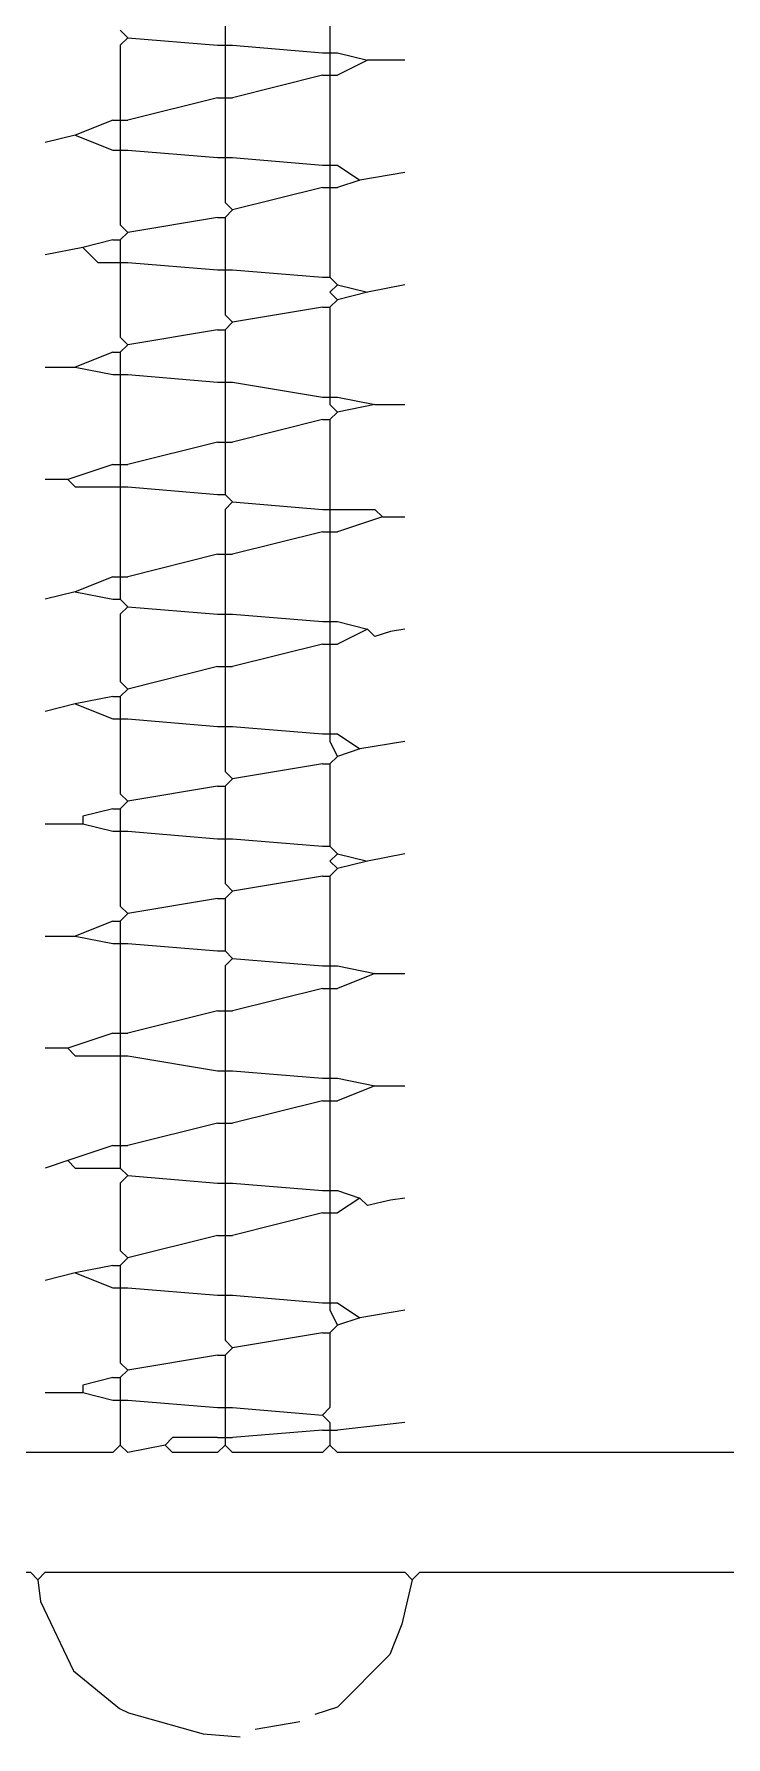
# Model space of a CAD drawing. Extents: x 49 to 882, y -9 to 1184.
# Drawn here: x 216.28 to 225.41, y 35.47 to 57.96 of the extents above; entities that cross this region are included whole.
import ezdxf

# ---------------------------------------------------------------- set-up
doc = ezdxf.new("R2010")
doc.units = 0
doc.layers.add('Hrdware', color=7, linetype='CONTINUOUS')

msp = doc.modelspace()

# ---------------------------------------------------------------- linework, layer by layer
at = {"layer": 'Hrdware', "linetype": 'CONTINUOUS'}
for p, q in [((220.181335, 58.79931, -1), (220.181335, 57.810673, -1)), ((218.797245, 58.502719, -1), (218.797245, 57.909537, -1)), ((217.413155, 58.008401, -1), (217.512018, 57.909537, -1)), ((217.512018, 57.909537, -1), (218.698381, 57.810673, -1)), ((218.698381, 57.810673, -1), (218.797245, 57.810673, -1)), ((218.797245, 57.909537, -1), (218.797245, 57.810673, -1)), ((218.797245, 57.810673, -1), (218.896109, 57.810673, -1)), ((218.797245, 57.810673, -1), (218.797245, 57.71181, -1)), ((218.896109, 57.810673, -1), (220.082472, 57.71181, -1)), ((220.181335, 57.810673, -1), (220.181335, 57.71181, -1)), ((218.797245, 57.71181, -1), (218.797245, 57.217492, -1)), ((220.082472, 57.71181, -1), (220.181335, 57.71181, -1)), ((220.181335, 57.71181, -1), (220.280199, 57.71181, -1)), ((220.181335, 57.71181, -1), (220.181335, 57.612946, -1)), ((220.181335, 57.612946, -1), (220.181335, 57.514083, -1)), ((220.280199, 57.71181, -1), (220.675653, 57.612946, -1)), ((220.675653, 57.612946, -1), (220.280199, 57.415219, -1)), ((221.169971, 57.612946, -1), (220.675653, 57.612946, -1)), ((220.082472, 57.415219, -1), (218.896109, 57.118628, -1)), ((220.082472, 57.415219, -1), (220.181335, 57.415219, -1)), ((220.181335, 57.514083, -1), (220.181335, 57.415219, -1)), ((220.181335, 57.415219, -1), (220.280199, 57.415219, -1)), ((220.181335, 57.415219, -1), (220.181335, 57.316355, -1)), ((218.797245, 57.217492, -1), (218.797245, 57.118628, -1)), ((220.181335, 57.316355, -1), (220.181335, 56.327719, -1)), ((217.413155, 56.920901, -1), (217.413155, 56.822037, -1)), ((218.698381, 57.118628, -1), (217.512018, 56.822037, -1)), ((218.698381, 57.118628, -1), (218.797245, 57.118628, -1)), ((218.797245, 57.118628, -1), (218.896109, 57.118628, -1)), ((218.797245, 57.118628, -1), (218.797245, 57.019764, -1)), ((218.797245, 57.019764, -1), (218.797245, 56.426583, -1)), ((217.314291, 56.822037, -1), (216.819973, 56.62431, -1)), ((217.314291, 56.822037, -1), (217.413155, 56.822037, -1)), ((217.413155, 56.822037, -1), (217.512018, 56.822037, -1)), ((217.413155, 56.822037, -1), (217.413155, 56.723173, -1)), ((217.413155, 56.723173, -1), (217.413155, 56.525446, -1)), ((216.819973, 56.62431, -1), (216.424519, 56.525446, -1)), ((216.819973, 56.62431, -1), (217.314291, 56.426583, -1)), ((217.413155, 56.525446, -1), (217.413155, 56.426583, -1)), ((217.314291, 56.426583, -1), (217.413155, 56.426583, -1)), ((217.413155, 56.426583, -1), (217.512018, 56.426583, -1)), ((217.413155, 56.426583, -1), (217.413155, 56.327719, -1)), ((217.512018, 56.426583, -1), (218.698381, 56.327719, -1)), ((218.698381, 56.327719, -1), (218.797245, 56.327719, -1)), ((218.797245, 56.426583, -1), (218.797245, 56.327719, -1)), ((218.797245, 56.327719, -1), (218.896109, 56.327719, -1)), ((218.797245, 56.327719, -1), (218.797245, 56.228855, -1)), ((218.896109, 56.327719, -1), (220.082472, 56.228855, -1)), ((220.082472, 56.228855, -1), (220.181335, 56.228855, -1)), ((220.181335, 56.327719, -1), (220.181335, 56.228855, -1)), ((220.181335, 56.228855, -1), (220.280199, 56.228855, -1)), ((220.181335, 56.228855, -1), (220.181335, 56.129992, -1)), ((220.280199, 56.228855, -1), (220.57679, 56.031128, -1)), ((220.181335, 56.129992, -1), (220.181335, 56.031128, -1)), ((220.181335, 56.031128, -1), (220.181335, 55.932264, -1)), ((220.57679, 56.031128, -1), (220.280199, 55.932264, -1)), ((221.169971, 56.129992, -1), (220.57679, 56.031128, -1)), ((220.082472, 55.932264, -1), (218.896109, 55.635673, -1)), ((220.082472, 55.932264, -1), (220.181335, 55.932264, -1)), ((220.181335, 55.932264, -1), (220.280199, 55.932264, -1)), ((220.181335, 55.932264, -1), (220.181335, 55.833401, -1)), ((220.181335, 55.833401, -1), (220.181335, 54.844764, -1)), ((218.896109, 55.635673, -1), (218.797245, 55.53681, -1)), ((217.512018, 55.339083, -1), (217.413155, 55.240219, -1)), ((218.698381, 55.53681, -1), (217.512018, 55.339083, -1)), ((218.698381, 55.53681, -1), (218.797245, 55.53681, -1)), ((218.797245, 55.53681, -1), (218.797245, 55.437946, -1)), ((218.797245, 55.437946, -1), (218.797245, 54.943628, -1)), ((216.918837, 55.141355, -1), (216.424519, 55.042492, -1)), ((217.314291, 55.240219, -1), (216.918837, 55.141355, -1)), ((217.314291, 55.240219, -1), (217.413155, 55.240219, -1)), ((217.413155, 55.240219, -1), (217.413155, 55.141355, -1)), ((217.413155, 55.141355, -1), (217.413155, 55.042492, -1)), ((217.314291, 54.943628, -1), (217.413155, 54.943628, -1)), ((217.413155, 55.042492, -1), (217.413155, 54.943628, -1)), ((217.413155, 54.943628, -1), (217.512018, 54.943628, -1)), ((217.413155, 54.943628, -1), (217.413155, 54.844764, -1)), ((217.512018, 54.943628, -1), (218.698381, 54.844764, -1)), ((218.797245, 54.943628, -1), (218.797245, 54.844764, -1)), ((218.698381, 54.844764, -1), (218.797245, 54.844764, -1)), ((218.797245, 54.844764, -1), (218.896109, 54.844764, -1)), ((218.797245, 54.844764, -1), (218.797245, 54.745901, -1)), ((218.896109, 54.844764, -1), (220.082472, 54.745901, -1)), ((220.082472, 54.745901, -1), (220.181335, 54.745901, -1)), ((220.181335, 54.844764, -1), (220.181335, 54.745901, -1)), ((220.181335, 54.745901, -1), (220.280199, 54.647037, -1)), ((220.280199, 54.44931, -1), (220.181335, 54.350446, -1)), ((220.280199, 54.647037, -1), (220.675653, 54.548173, -1)), ((220.675653, 54.548173, -1), (220.280199, 54.44931, -1)), ((221.169971, 54.647037, -1), (220.675653, 54.548173, -1)), ((220.082472, 54.350446, -1), (218.896109, 54.152719, -1)), ((220.082472, 54.350446, -1), (220.181335, 54.350446, -1)), ((220.181335, 54.350446, -1), (220.181335, 54.251583, -1)), ((220.181335, 54.251583, -1), (220.181335, 53.262946, -1)), ((218.698381, 54.053855, -1), (217.512018, 53.856128, -1)), ((218.698381, 54.053855, -1), (218.797245, 54.053855, -1)), ((218.896109, 54.152719, -1), (218.797245, 54.053855, -1)), ((218.797245, 54.053855, -1), (218.797245, 53.954992, -1)), ((217.314291, 53.757264, -1), (216.819973, 53.559537, -1)), ((217.314291, 53.757264, -1), (217.413155, 53.757264, -1)), ((217.512018, 53.856128, -1), (217.413155, 53.757264, -1)), ((217.413155, 53.757264, -1), (217.413155, 53.658401, -1)), ((218.797245, 53.954992, -1), (218.797245, 53.460673, -1)), ((216.424519, 53.559537, -1), (216.819973, 53.559537, -1)), ((216.819973, 53.559537, -1), (217.314291, 53.460673, -1)), ((217.413155, 53.658401, -1), (217.413155, 53.559537, -1)), ((217.413155, 53.559537, -1), (217.413155, 53.460673, -1)), ((217.314291, 53.460673, -1), (217.413155, 53.460673, -1)), ((217.413155, 53.460673, -1), (217.512018, 53.460673, -1)), ((217.413155, 53.460673, -1), (217.413155, 53.36181, -1)), ((217.413155, 53.36181, -1), (217.413155, 52.373173, -1)), ((217.512018, 53.460673, -1), (218.698381, 53.36181, -1)), ((218.698381, 53.36181, -1), (218.797245, 53.36181, -1)), ((218.797245, 53.460673, -1), (218.797245, 53.36181, -1)), ((218.797245, 53.36181, -1), (218.896109, 53.36181, -1)), ((218.797245, 53.36181, -1), (218.797245, 53.262946, -1)), ((218.896109, 53.36181, -1), (220.082472, 53.164083, -1)), ((218.797245, 53.262946, -1), (218.797245, 52.669764, -1)), ((220.082472, 53.164083, -1), (220.181335, 53.164083, -1)), ((220.181335, 53.262946, -1), (220.181335, 53.164083, -1)), ((220.181335, 53.164083, -1), (220.280199, 53.164083, -1)), ((220.181335, 53.164083, -1), (220.181335, 53.065219, -1)), ((220.280199, 53.164083, -1), (220.774517, 53.065219, -1)), ((220.082472, 52.867492, -1), (218.896109, 52.570901, -1)), ((220.082472, 52.867492, -1), (220.181335, 52.867492, -1)), ((220.181335, 53.065219, -1), (220.280199, 52.966355, -1)), ((220.280199, 52.966355, -1), (220.181335, 52.867492, -1)), ((220.181335, 52.867492, -1), (220.181335, 52.768628, -1)), ((220.774517, 53.065219, -1), (220.280199, 52.966355, -1)), ((220.774517, 53.065219, -1), (221.169971, 53.065219, -1)), ((218.797245, 52.669764, -1), (218.797245, 52.570901, -1)), ((220.181335, 52.768628, -1), (220.181335, 51.779992, -1)), ((218.698381, 52.570901, -1), (217.512018, 52.27431, -1)), ((218.698381, 52.570901, -1), (218.797245, 52.570901, -1)), ((218.797245, 52.570901, -1), (218.896109, 52.570901, -1)), ((218.797245, 52.570901, -1), (218.797245, 52.472037, -1)), ((218.797245, 52.472037, -1), (218.797245, 51.977719, -1)), ((217.314291, 52.27431, -1), (216.72111, 52.076583, -1)), ((217.314291, 52.27431, -1), (217.413155, 52.27431, -1)), ((217.413155, 52.373173, -1), (217.413155, 52.27431, -1)), ((217.413155, 52.27431, -1), (217.512018, 52.27431, -1)), ((217.413155, 52.27431, -1), (217.413155, 52.175446, -1)), ((216.72111, 52.076583, -1), (216.424519, 52.076583, -1)), ((217.314291, 51.977719, -1), (217.413155, 51.977719, -1)), ((217.413155, 52.175446, -1), (217.413155, 52.076583, -1)), ((217.413155, 52.076583, -1), (217.413155, 51.977719, -1)), ((217.413155, 51.977719, -1), (217.512018, 51.977719, -1)), ((217.413155, 51.977719, -1), (217.413155, 51.878855, -1)), ((217.512018, 51.977719, -1), (218.698381, 51.878855, -1)), ((218.797245, 51.977719, -1), (218.797245, 51.878855, -1)), ((217.413155, 51.878855, -1), (217.413155, 50.890219, -1)), ((218.698381, 51.878855, -1), (218.797245, 51.878855, -1)), ((218.797245, 51.878855, -1), (218.896109, 51.779992, -1)), ((218.896109, 51.779992, -1), (220.082472, 51.681128, -1)), ((220.181335, 51.779992, -1), (220.181335, 51.681128, -1)), ((220.082472, 51.681128, -1), (220.181335, 51.681128, -1)), ((220.181335, 51.681128, -1), (220.280199, 51.681128, -1)), ((220.181335, 51.681128, -1), (220.181335, 51.582264, -1)), ((220.181335, 51.582264, -1), (220.181335, 51.483401, -1)), ((220.87338, 51.582264, -1), (220.280199, 51.384537, -1)), ((220.87338, 51.582264, -1), (221.169971, 51.582264, -1)), ((220.082472, 51.384537, -1), (218.896109, 51.087946, -1)), ((220.082472, 51.384537, -1), (220.181335, 51.384537, -1)), ((220.181335, 51.483401, -1), (220.181335, 51.384537, -1)), ((220.181335, 51.384537, -1), (220.280199, 51.384537, -1)), ((220.181335, 51.384537, -1), (220.181335, 51.285673, -1)), ((220.181335, 51.285673, -1), (220.181335, 50.297037, -1)), ((218.698381, 51.087946, -1), (217.512018, 50.791355, -1)), ((218.698381, 51.087946, -1), (218.797245, 51.087946, -1)), ((218.797245, 51.18681, -1), (218.797245, 51.087946, -1)), ((218.797245, 51.087946, -1), (218.896109, 51.087946, -1)), ((218.797245, 51.087946, -1), (218.797245, 50.989083, -1)), ((217.413155, 50.890219, -1), (217.413155, 50.791355, -1)), ((218.797245, 50.989083, -1), (218.797245, 50.395901, -1)), ((217.314291, 50.791355, -1), (216.819973, 50.593628, -1)), ((217.314291, 50.791355, -1), (217.413155, 50.791355, -1)), ((217.413155, 50.791355, -1), (217.512018, 50.791355, -1)), ((217.413155, 50.791355, -1), (217.413155, 50.692492, -1)), ((217.413155, 50.692492, -1), (217.413155, 50.593628, -1)), ((216.819973, 50.593628, -1), (216.424519, 50.494764, -1)), ((216.819973, 50.593628, -1), (217.314291, 50.494764, -1)), ((217.314291, 50.494764, -1), (217.413155, 50.494764, -1)), ((217.413155, 50.593628, -1), (217.413155, 50.494764, -1)), ((217.413155, 50.494764, -1), (217.512018, 50.395901, -1)), ((217.512018, 50.395901, -1), (218.698381, 50.297037, -1)), ((218.797245, 50.395901, -1), (218.797245, 50.297037, -1)), ((218.698381, 50.297037, -1), (218.797245, 50.297037, -1)), ((218.797245, 50.297037, -1), (218.896109, 50.297037, -1)), ((218.797245, 50.297037, -1), (218.797245, 50.198173, -1)), ((218.797245, 50.198173, -1), (218.797245, 49.703855, -1)), ((218.896109, 50.297037, -1), (220.082472, 50.198173, -1)), ((220.082472, 50.198173, -1), (220.181335, 50.198173, -1)), ((220.181335, 50.297037, -1), (220.181335, 50.198173, -1)), ((220.181335, 50.198173, -1), (220.280199, 50.198173, -1)), ((220.181335, 50.198173, -1), (220.181335, 50.09931, -1)), ((220.280199, 50.198173, -1), (220.675653, 50.09931, -1)), ((220.181335, 50.09931, -1), (220.181335, 50.000446, -1)), ((220.181335, 50.000446, -1), (220.181335, 49.901583, -1)), ((220.675653, 50.09931, -1), (220.280199, 49.901583, -1)), ((220.082472, 49.901583, -1), (218.896109, 49.604992, -1)), ((220.082472, 49.901583, -1), (220.181335, 49.901583, -1)), ((220.181335, 49.901583, -1), (220.280199, 49.901583, -1)), ((220.181335, 49.901583, -1), (220.181335, 49.802719, -1)), ((220.181335, 49.802719, -1), (220.181335, 48.814083, -1)), ((218.698381, 49.604992, -1), (217.512018, 49.308401, -1)), ((218.698381, 49.604992, -1), (218.797245, 49.604992, -1)), ((218.797245, 49.703855, -1), (218.797245, 49.604992, -1)), ((218.797245, 49.604992, -1), (218.896109, 49.604992, -1)), ((218.797245, 49.604992, -1), (218.797245, 49.506128, -1)), ((218.797245, 49.506128, -1), (218.797245, 48.912946, -1)), ((217.512018, 49.308401, -1), (217.413155, 49.209537, -1)), ((216.819973, 49.110673, -1), (216.424519, 49.01181, -1)), ((217.314291, 49.209537, -1), (216.819973, 49.110673, -1)), ((216.819973, 49.110673, -1), (217.314291, 48.912946, -1)), ((217.314291, 49.209537, -1), (217.413155, 49.209537, -1)), ((217.413155, 49.209537, -1), (217.413155, 49.110673, -1)), ((217.413155, 49.110673, -1), (217.413155, 49.01181, -1)), ((217.314291, 48.912946, -1), (217.413155, 48.912946, -1)), ((217.413155, 49.01181, -1), (217.413155, 48.912946, -1)), ((217.413155, 48.912946, -1), (217.512018, 48.912946, -1)), ((217.413155, 48.912946, -1), (217.413155, 48.814083, -1)), ((217.512018, 48.912946, -1), (218.698381, 48.814083, -1)), ((218.698381, 48.814083, -1), (218.797245, 48.814083, -1)), ((218.797245, 48.912946, -1), (218.797245, 48.814083, -1)), ((218.797245, 48.814083, -1), (218.896109, 48.814083, -1)), ((218.797245, 48.814083, -1), (218.797245, 48.715219, -1)), ((218.896109, 48.814083, -1), (220.082472, 48.715219, -1)), ((220.181335, 48.814083, -1), (220.181335, 48.715219, -1)), ((220.082472, 48.715219, -1), (220.181335, 48.715219, -1)), ((220.181335, 48.715219, -1), (220.280199, 48.715219, -1)), ((220.181335, 48.715219, -1), (220.181335, 48.616355, -1)), ((220.181335, 48.616355, -1), (220.280199, 48.418628, -1)), ((220.280199, 48.715219, -1), (220.57679, 48.517492, -1)), ((221.169971, 48.616355, -1), (220.57679, 48.517492, -1)), ((220.280199, 48.418628, -1), (220.181335, 48.319764, -1)), ((220.57679, 48.517492, -1), (220.280199, 48.418628, -1)), ((220.082472, 48.319764, -1), (218.896109, 48.122037, -1)), ((220.082472, 48.319764, -1), (220.181335, 48.319764, -1)), ((220.181335, 48.319764, -1), (220.181335, 48.220901, -1)), ((220.181335, 48.220901, -1), (220.181335, 47.331128, -1)), ((218.698381, 48.023173, -1), (217.512018, 47.825446, -1)), ((218.698381, 48.023173, -1), (218.797245, 48.023173, -1)), ((218.896109, 48.122037, -1), (218.797245, 48.023173, -1)), ((218.797245, 48.023173, -1), (218.797245, 47.92431, -1)), ((218.797245, 47.92431, -1), (218.797245, 47.429992, -1)), ((217.314291, 47.726583, -1), (216.918837, 47.627719, -1)), ((217.314291, 47.726583, -1), (217.413155, 47.726583, -1)), ((217.512018, 47.825446, -1), (217.413155, 47.726583, -1)), ((217.413155, 47.726583, -1), (217.413155, 47.627719, -1)), ((216.424519, 47.528855, -1), (216.819973, 47.528855, -1)), ((216.819973, 47.528855, -1), (216.918837, 47.528855, -1)), ((216.918837, 47.627719, -1), (216.918837, 47.528855, -1)), ((216.918837, 47.528855, -1), (217.314291, 47.429992, -1)), ((217.413155, 47.627719, -1), (217.413155, 47.528855, -1)), ((217.413155, 47.528855, -1), (217.413155, 47.429992, -1)), ((217.314291, 47.429992, -1), (217.413155, 47.429992, -1)), ((217.413155, 47.429992, -1), (217.512018, 47.429992, -1)), ((217.413155, 47.429992, -1), (217.413155, 47.331128, -1)), ((217.512018, 47.429992, -1), (218.698381, 47.331128, -1)), ((218.698381, 47.331128, -1), (218.797245, 47.331128, -1)), ((218.797245, 47.429992, -1), (218.797245, 47.331128, -1)), ((218.797245, 47.331128, -1), (218.896109, 47.331128, -1)), ((218.797245, 47.331128, -1), (218.797245, 47.232264, -1)), ((218.896109, 47.331128, -1), (220.082472, 47.232264, -1)), ((220.082472, 47.232264, -1), (220.181335, 47.232264, -1)), ((220.181335, 47.331128, -1), (220.181335, 47.232264, -1)), ((220.181335, 47.232264, -1), (220.280199, 47.133401, -1)), ((220.280199, 47.133401, -1), (220.675653, 47.034537, -1)), ((220.675653, 47.034537, -1), (220.280199, 46.935673, -1)), ((221.169971, 47.133401, -1), (220.675653, 47.034537, -1)), ((220.082472, 46.83681, -1), (218.896109, 46.639083, -1)), ((220.082472, 46.83681, -1), (220.181335, 46.83681, -1)), ((220.280199, 46.935673, -1), (220.181335, 46.83681, -1)), ((220.181335, 46.83681, -1), (220.181335, 46.737946, -1)), ((218.896109, 46.639083, -1), (218.797245, 46.540219, -1)), ((220.181335, 46.737946, -1), (220.181335, 45.74931, -1)), ((217.512018, 46.342492, -1), (217.413155, 46.243628, -1)), ((218.698381, 46.540219, -1), (217.512018, 46.342492, -1)), ((218.698381, 46.540219, -1), (218.797245, 46.540219, -1)), ((218.797245, 46.540219, -1), (218.797245, 46.441355, -1)), ((218.797245, 46.441355, -1), (218.797245, 45.947037, -1)), ((217.314291, 46.243628, -1), (216.819973, 46.045901, -1)), ((217.314291, 46.243628, -1), (217.413155, 46.243628, -1)), ((217.413155, 46.243628, -1), (217.413155, 46.144764, -1)), ((217.413155, 46.144764, -1), (217.413155, 46.045901, -1)), ((216.424519, 46.045901, -1), (216.819973, 46.045901, -1)), ((216.819973, 46.045901, -1), (217.314291, 45.947037, -1)), ((217.314291, 45.947037, -1), (217.413155, 45.947037, -1)), ((217.413155, 46.045901, -1), (217.413155, 45.947037, -1)), ((217.413155, 45.947037, -1), (217.512018, 45.947037, -1)), ((217.413155, 45.947037, -1), (217.413155, 45.848173, -1)), ((217.512018, 45.947037, -1), (218.698381, 45.848173, -1)), ((218.797245, 45.947037, -1), (218.797245, 45.848173, -1)), ((217.413155, 45.848173, -1), (217.413155, 44.859537, -1)), ((218.698381, 45.848173, -1), (218.797245, 45.848173, -1)), ((218.797245, 45.848173, -1), (218.896109, 45.74931, -1)), ((218.896109, 45.74931, -1), (220.082472, 45.650446, -1)), ((220.181335, 45.74931, -1), (220.181335, 45.650446, -1)), ((220.082472, 45.650446, -1), (220.181335, 45.650446, -1)), ((220.181335, 45.650446, -1), (220.280199, 45.650446, -1)), ((220.181335, 45.650446, -1), (220.181335, 45.551583, -1)), ((220.181335, 45.551583, -1), (220.181335, 45.452719, -1)), ((220.181335, 45.452719, -1), (220.181335, 45.353855, -1)), ((220.280199, 45.650446, -1), (220.774517, 45.551583, -1)), ((220.774517, 45.551583, -1), (220.280199, 45.353855, -1)), ((220.774517, 45.551583, -1), (221.169971, 45.551583, -1)), ((220.082472, 45.353855, -1), (218.896109, 45.057264, -1)), ((220.082472, 45.353855, -1), (220.181335, 45.353855, -1)), ((220.181335, 45.353855, -1), (220.280199, 45.353855, -1)), ((220.181335, 45.353855, -1), (220.181335, 45.254992, -1)), ((220.181335, 45.254992, -1), (220.181335, 44.266355, -1)), ((218.698381, 45.057264, -1), (217.512018, 44.760673, -1)), ((218.698381, 45.057264, -1), (218.797245, 45.057264, -1)), ((218.797245, 45.156128, -1), (218.797245, 45.057264, -1)), ((218.797245, 45.057264, -1), (218.896109, 45.057264, -1)), ((218.797245, 45.057264, -1), (218.797245, 44.958401, -1)), ((217.314291, 44.760673, -1), (216.72111, 44.562946, -1)), ((217.314291, 44.760673, -1), (217.413155, 44.760673, -1)), ((217.413155, 44.859537, -1), (217.413155, 44.760673, -1)), ((217.413155, 44.760673, -1), (217.512018, 44.760673, -1)), ((217.413155, 44.760673, -1), (217.413155, 44.66181, -1)), ((218.797245, 44.958401, -1), (218.797245, 44.365219, -1)), ((216.72111, 44.562946, -1), (216.424519, 44.562946, -1)), ((217.413155, 44.66181, -1), (217.413155, 44.562946, -1)), ((217.413155, 44.562946, -1), (217.413155, 44.464083, -1)), ((217.314291, 44.464083, -1), (217.413155, 44.464083, -1)), ((217.413155, 44.464083, -1), (217.512018, 44.464083, -1)), ((217.413155, 44.464083, -1), (217.413155, 44.365219, -1)), ((217.413155, 44.365219, -1), (217.413155, 43.376583, -1)), ((217.512018, 44.464083, -1), (218.698381, 44.266355, -1)), ((218.797245, 44.365219, -1), (218.797245, 44.266355, -1)), ((218.698381, 44.266355, -1), (218.797245, 44.266355, -1)), ((218.797245, 44.266355, -1), (218.896109, 44.266355, -1)), ((218.797245, 44.266355, -1), (218.797245, 44.167492, -1)), ((218.797245, 44.167492, -1), (218.797245, 43.673173, -1)), ((218.896109, 44.266355, -1), (220.082472, 44.167492, -1)), ((220.082472, 44.167492, -1), (220.181335, 44.167492, -1)), ((220.181335, 44.266355, -1), (220.181335, 44.167492, -1)), ((220.181335, 44.167492, -1), (220.280199, 44.167492, -1)), ((220.181335, 44.167492, -1), (220.181335, 44.068628, -1)), ((220.280199, 44.167492, -1), (220.774517, 44.068628, -1)), ((220.082472, 43.870901, -1), (218.896109, 43.57431, -1)), ((220.082472, 43.870901, -1), (220.181335, 43.870901, -1)), ((220.181335, 44.068628, -1), (220.181335, 43.969764, -1)), ((220.181335, 43.969764, -1), (220.181335, 43.870901, -1)), ((220.181335, 43.870901, -1), (220.280199, 43.870901, -1)), ((220.181335, 43.870901, -1), (220.181335, 43.772037, -1)), ((220.774517, 44.068628, -1), (220.280199, 43.870901, -1)), ((220.774517, 44.068628, -1), (221.169971, 44.068628, -1)), ((218.797245, 43.673173, -1), (218.797245, 43.57431, -1)), ((220.181335, 43.772037, -1), (220.181335, 42.783401, -1)), ((218.698381, 43.57431, -1), (217.512018, 43.277719, -1)), ((218.698381, 43.57431, -1), (218.797245, 43.57431, -1)), ((218.797245, 43.57431, -1), (218.896109, 43.57431, -1)), ((218.797245, 43.57431, -1), (218.797245, 43.475446, -1)), ((218.797245, 43.475446, -1), (218.797245, 42.882264, -1)), ((217.314291, 43.277719, -1), (216.72111, 43.079992, -1)), ((217.314291, 43.277719, -1), (217.413155, 43.277719, -1)), ((217.413155, 43.376583, -1), (217.413155, 43.277719, -1)), ((217.413155, 43.277719, -1), (217.512018, 43.277719, -1)), ((217.413155, 43.277719, -1), (217.413155, 43.178855, -1)), ((216.72111, 43.079992, -1), (216.424519, 42.981128, -1)), ((217.314291, 42.981128, -1), (217.413155, 42.981128, -1)), ((217.413155, 43.178855, -1), (217.413155, 43.079992, -1)), ((217.413155, 43.079992, -1), (217.413155, 42.981128, -1)), ((217.413155, 42.981128, -1), (217.512018, 42.882264, -1)), ((217.512018, 42.882264, -1), (218.698381, 42.783401, -1)), ((218.698381, 42.783401, -1), (218.797245, 42.783401, -1)), ((218.797245, 42.882264, -1), (218.797245, 42.783401, -1)), ((218.797245, 42.783401, -1), (218.896109, 42.783401, -1)), ((218.797245, 42.783401, -1), (218.797245, 42.684537, -1)), ((218.896109, 42.783401, -1), (220.082472, 42.684537, -1)), ((220.181335, 42.783401, -1), (220.181335, 42.684537, -1)), ((218.797245, 42.684537, -1), (218.797245, 42.190219, -1)), ((220.082472, 42.684537, -1), (220.181335, 42.684537, -1)), ((220.181335, 42.684537, -1), (220.280199, 42.684537, -1)), ((220.181335, 42.684537, -1), (220.181335, 42.585673, -1)), ((220.181335, 42.585673, -1), (220.181335, 42.48681, -1)), ((220.280199, 42.684537, -1), (220.57679, 42.585673, -1)), ((220.57679, 42.585673, -1), (220.280199, 42.387946, -1)), ((220.082472, 42.387946, -1), (218.896109, 42.091355, -1)), ((220.082472, 42.387946, -1), (220.181335, 42.387946, -1)), ((220.181335, 42.48681, -1), (220.181335, 42.387946, -1)), ((220.181335, 42.387946, -1), (220.280199, 42.387946, -1)), ((220.181335, 42.387946, -1), (220.181335, 42.289083, -1)), ((220.181335, 42.289083, -1), (220.181335, 41.300446, -1)), ((218.698381, 42.091355, -1), (217.512018, 41.794764, -1)), ((218.698381, 42.091355, -1), (218.797245, 42.091355, -1)), ((218.797245, 42.190219, -1), (218.797245, 42.091355, -1)), ((218.797245, 42.091355, -1), (218.896109, 42.091355, -1)), ((218.797245, 42.091355, -1), (218.797245, 41.992492, -1)), ((218.797245, 41.992492, -1), (218.797245, 41.39931, -1)), ((217.314291, 41.695901, -1), (216.819973, 41.597037, -1)), ((217.314291, 41.695901, -1), (217.413155, 41.695901, -1)), ((217.512018, 41.794764, -1), (217.413155, 41.695901, -1)), ((217.413155, 41.695901, -1), (217.413155, 41.597037, -1)), ((216.819973, 41.597037, -1), (216.424519, 41.498173, -1)), ((216.819973, 41.597037, -1), (217.314291, 41.39931, -1)), ((217.314291, 41.39931, -1), (217.413155, 41.39931, -1)), ((217.413155, 41.597037, -1), (217.413155, 41.498173, -1)), ((217.413155, 41.498173, -1), (217.413155, 41.39931, -1)), ((217.413155, 41.39931, -1), (217.512018, 41.39931, -1)), ((217.413155, 41.39931, -1), (217.413155, 41.300446, -1)), ((217.512018, 41.39931, -1), (218.698381, 41.300446, -1)), ((218.797245, 41.39931, -1), (218.797245, 41.300446, -1)), ((218.698381, 41.300446, -1), (218.797245, 41.300446, -1)), ((218.797245, 41.300446, -1), (218.896109, 41.300446, -1)), ((218.797245, 41.300446, -1), (218.797245, 41.201583, -1)), ((218.896109, 41.300446, -1), (220.082472, 41.201583, -1)), ((220.082472, 41.201583, -1), (220.181335, 41.201583, -1)), ((220.181335, 41.300446, -1), (220.181335, 41.201583, -1)), ((220.181335, 41.201583, -1), (220.280199, 41.201583, -1)), ((220.181335, 41.201583, -1), (220.181335, 41.102719, -1)), ((220.280199, 41.201583, -1), (220.57679, 41.003855, -1)), ((220.181335, 41.102719, -1), (220.280199, 40.904992, -1)), ((220.57679, 41.003855, -1), (220.280199, 40.904992, -1)), ((221.169971, 41.102719, -1), (220.57679, 41.003855, -1)), ((220.082472, 40.806128, -1), (218.896109, 40.608401, -1)), ((220.082472, 40.806128, -1), (220.181335, 40.806128, -1)), ((220.280199, 40.904992, -1), (220.181335, 40.806128, -1)), ((220.181335, 40.806128, -1), (220.181335, 40.707264, -1)), ((218.698381, 40.509537, -1), (217.512018, 40.31181, -1)), ((218.698381, 40.509537, -1), (218.797245, 40.509537, -1)), ((218.896109, 40.608401, -1), (218.797245, 40.509537, -1)), ((218.797245, 40.509537, -1), (218.797245, 40.410673, -1)), ((217.512018, 40.31181, -1), (217.413155, 40.212946, -1)), ((218.797245, 40.410673, -1), (218.797245, 39.916355, -1)), ((217.314291, 40.212946, -1), (216.918837, 40.114083, -1)), ((216.918837, 40.114083, -1), (216.918837, 40.015219, -1)), ((217.314291, 40.212946, -1), (217.413155, 40.212946, -1)), ((217.413155, 40.212946, -1), (217.413155, 40.114083, -1)), ((217.413155, 40.114083, -1), (217.413155, 40.015219, -1)), ((216.424519, 40.015219, -1), (216.819973, 40.015219, -1)), ((216.819973, 40.015219, -1), (216.918837, 40.015219, -1)), ((216.918837, 40.015219, -1), (217.314291, 39.916355, -1)), ((217.314291, 39.916355, -1), (217.413155, 39.916355, -1)), ((217.413155, 40.015219, -1), (217.413155, 39.916355, -1)), ((217.413155, 39.916355, -1), (217.512018, 39.916355, -1)), ((217.413155, 39.916355, -1), (217.413155, 39.817492, -1)), ((217.413155, 39.817492, -1), (217.413155, 39.323173, -1)), ((217.512018, 39.916355, -1), (218.698381, 39.817492, -1)), ((218.698381, 39.817492, -1), (218.797245, 39.817492, -1)), ((218.797245, 39.916355, -1), (218.797245, 39.817492, -1)), ((218.797245, 39.817492, -1), (218.896109, 39.817492, -1)), ((218.797245, 39.817492, -1), (218.797245, 39.718628, -1)), ((218.896109, 39.817492, -1), (220.082472, 39.718628, -1)), ((218.797245, 39.718628, -1), (218.797245, 39.520901, -1)), ((220.082472, 39.718628, -1), (220.181335, 39.619764, -1)), ((220.181335, 39.619764, -1), (220.181335, 39.520901, -1)), ((221.169971, 39.619764, -1), (220.280199, 39.520901, -1)), ((218.698381, 39.422037, -1), (218.797245, 39.422037, -1)), ((218.797245, 39.520901, -1), (218.797245, 39.422037, -1)), ((218.797245, 39.422037, -1), (218.896109, 39.422037, -1)), ((218.797245, 39.422037, -1), (218.797245, 39.323173, -1)), ((220.082472, 39.520901, -1), (218.896109, 39.422037, -1)), ((220.082472, 39.520901, -1), (220.181335, 39.520901, -1)), ((220.181335, 39.520901, -1), (220.280199, 39.520901, -1)), ((220.181335, 39.520901, -1), (220.181335, 39.422037, -1)), ((220.181335, 39.422037, -1), (220.181335, 39.323173, -1)), ((219.785881, 35.665219, -1), (219.192699, 35.566355, -1))]:
    msp.add_line(p, q, dxfattribs=at)
for points in [[(217.512018, 57.909537, -1), (217.413155, 57.810673, -1), (217.413155, 56.920901, -1)], [(217.413155, 56.327719, -1), (217.413155, 55.437946, -1), (217.512018, 55.339083, -1)], [(218.797245, 56.228855, -1), (218.797245, 55.734537, -1), (218.896109, 55.635673, -1)], [(216.918837, 55.141355, -1), (217.116564, 54.943628, -1), (217.314291, 54.943628, -1)], [(217.413155, 54.844764, -1), (217.413155, 53.954992, -1), (217.512018, 53.856128, -1)], [(218.797245, 54.745901, -1), (218.797245, 54.251583, -1), (218.896109, 54.152719, -1)], [(220.280199, 54.647037, -1), (220.181335, 54.548173, -1), (220.280199, 54.44931, -1)], [(216.72111, 52.076583, -1), (216.819973, 51.977719, -1), (217.314291, 51.977719, -1)], [(218.896109, 51.779992, -1), (218.797245, 51.681128, -1), (218.797245, 51.18681, -1)], [(220.280199, 51.681128, -1), (220.774517, 51.681128, -1), (220.87338, 51.582264, -1)], [(217.512018, 50.395901, -1), (217.413155, 50.297037, -1), (217.413155, 49.407264, -1), (217.512018, 49.308401, -1)], [(221.169971, 50.09931, -1), (220.98213, 50.069651, -1), (220.774517, 50.000446, -1), (220.675653, 50.09931, -1)], [(217.413155, 48.814083, -1), (217.413155, 47.92431, -1), (217.512018, 47.825446, -1)], [(218.797245, 48.715219, -1), (218.797245, 48.220901, -1), (218.896109, 48.122037, -1)], [(217.413155, 47.331128, -1), (217.413155, 46.441355, -1), (217.512018, 46.342492, -1)], [(218.797245, 47.232264, -1), (218.797245, 46.737946, -1), (218.896109, 46.639083, -1)], [(220.280199, 47.133401, -1), (220.181335, 47.034537, -1), (220.280199, 46.935673, -1)], [(218.896109, 45.74931, -1), (218.797245, 45.650446, -1), (218.797245, 45.156128, -1)], [(216.72111, 44.562946, -1), (216.819973, 44.464083, -1), (217.314291, 44.464083, -1)], [(216.72111, 43.079992, -1), (216.819973, 42.981128, -1), (217.314291, 42.981128, -1)], [(217.512018, 42.882264, -1), (217.413155, 42.783401, -1), (217.413155, 41.893628, -1), (217.512018, 41.794764, -1)], [(221.169971, 42.585673, -1), (220.98213, 42.556014, -1), (220.675653, 42.48681, -1), (220.57679, 42.585673, -1)], [(217.413155, 41.300446, -1), (217.413155, 40.410673, -1), (217.512018, 40.31181, -1)], [(218.797245, 41.201583, -1), (218.797245, 40.707264, -1), (218.896109, 40.608401, -1)], [(220.181335, 40.707264, -1), (220.181335, 39.817492, -1), (220.082472, 39.718628, -1)], [(218.698381, 39.422037, -1), (218.1052, 39.422037, -1), (218.006336, 39.323173, -1)], [(217.413155, 39.323173, -1), (217.314291, 39.22431, -1), (208.021114, 39.22431, -1), (207.92225, 39.323173, -1)], [(218.006336, 39.323173, -1), (217.512018, 39.22431, -1), (217.413155, 39.323173, -1)], [(218.797245, 39.323173, -1), (218.698381, 39.22431, -1), (218.1052, 39.22431, -1), (218.006336, 39.323173, -1)], [(220.181335, 39.323173, -1), (220.082472, 39.22431, -1), (218.896109, 39.22431, -1), (218.797245, 39.323173, -1)], [(235.801782, 39.323173, -1), (235.702919, 39.22431, -1), (220.280199, 39.22431, -1), (220.181335, 39.323173, -1)], [(209.00975, 37.543628, -1), (209.108613, 37.642492, -1), (216.226792, 37.642492, -1), (216.325655, 37.543628, -1)], [(216.325655, 37.543628, -1), (216.424519, 37.642492, -1), (221.169971, 37.642492, -1), (221.268835, 37.543628, -1)], [(221.268835, 37.543628, -1), (221.367698, 37.642492, -1), (234.615419, 37.642492, -1), (234.714283, 37.543628, -1)], [(216.325655, 37.543628, -1), (216.360554, 37.255737, -1), (216.797136, 36.342039, -1), (217.403268, 35.843173, -1), (217.521905, 35.783855, -1), (218.507377, 35.507531, -1), (218.994972, 35.467492, -1)], [(221.268835, 37.543628, -1), (221.131909, 36.958059, -1), (220.972244, 36.554992, -1), (220.280199, 35.862946, -1), (219.983608, 35.764083, -1)]]:
    msp.add_polyline3d(points, dxfattribs=at)

doc.saveas('drawing.dxf')
